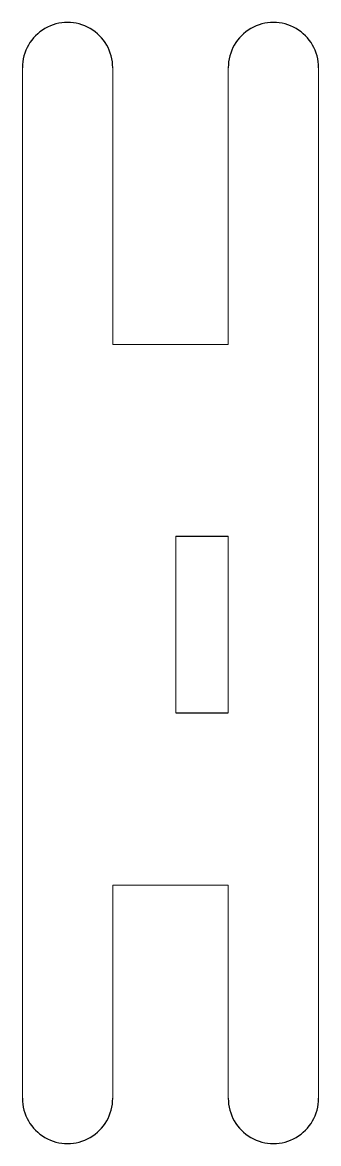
# Model space of a CAD drawing. Header units: millimetres. Extents: x 3239.4 to 3257.7, y 1299.9 to 1369.
import ezdxf

# ---------------------------------------------------------------- set-up
doc = ezdxf.new("R2010")
doc.units = ezdxf.units.MM

msp = doc.modelspace()

# ---------------------------------------------------------------- linework, layer by layer
for p, q in [((3248.861, 1337.323), (3252.088, 1337.323)), ((3248.861, 1326.442), (3252.088, 1326.442))]:
    msp.add_line(p, q)
for centre, start, end in [((3242.18, 1366.196), 359.99996, 180.00002), ((3254.885, 1366.196), 359.99996, 180.00002), ((3242.18, 1302.695), 179.99998, 0.00004), ((3254.885, 1302.695), 179.99998, 0.00004)]:
    msp.add_arc(centre, 2.788, start, end)
at = {"lineweight": 20}
for points in [[(3239.392, 1302.697), (3239.392, 1302.697), (3239.392, 1366.196), (3239.392, 1366.196)], [(3257.673, 1302.697), (3257.673, 1302.697), (3257.673, 1366.196), (3257.673, 1366.196)], [(3244.968, 1349.134), (3244.968, 1349.134), (3252.097, 1349.134), (3252.097, 1349.134)], [(3248.861, 1326.442), (3248.861, 1326.442), (3248.861, 1337.323), (3248.861, 1337.323)], [(3244.968, 1315.824), (3244.968, 1315.824), (3252.097, 1315.824), (3252.097, 1315.824)]]:
    msp.add_open_spline(points, degree=3, dxfattribs=at)
for points, knots in [([(3244.968, 1366.196), (3244.968, 1366.196), (3244.968, 1366.196), (3244.968, 1349.134), (3244.968, 1349.134)], [0.3333333, 0.3333333, 0.3333333, 0.3333333, 0.3333333, 1, 1, 1, 1]), ([(3252.097, 1366.196), (3252.097, 1366.196), (3252.097, 1366.196), (3252.097, 1349.134), (3252.097, 1349.134)], [0.3333333, 0.3333333, 0.3333333, 0.3333333, 0.3333333, 1, 1, 1, 1]), ([(3252.088, 1337.323), (3252.088, 1337.323), (3252.088, 1326.442), (3252.088, 1326.442), (3252.088, 1326.442)], [0.5, 0.5, 0.5, 0.5, 0.75, 0.75, 0.75, 0.75, 0.75]), ([(3244.968, 1315.824), (3244.968, 1315.824), (3244.968, 1302.697), (3244.968, 1302.697), (3244.968, 1302.697), (3244.968, 1302.697), (3244.968, 1302.697), (3244.968, 1302.697)], [0, 0, 0, 0, 0.333333, 0.333333, 0.333333, 0.333333, 1, 1, 1, 1]), ([(3252.097, 1315.824), (3252.097, 1315.824), (3252.097, 1302.695), (3252.097, 1302.695), (3252.097, 1302.695), (3252.097, 1302.695), (3252.097, 1302.695), (3252.097, 1302.695)], [0, 0, 0, 0, 0.333333, 0.333333, 0.333333, 0.333333, 1, 1, 1, 1])]:
    msp.add_open_spline(points, degree=3, knots=knots, dxfattribs=at)

doc.saveas('drawing.dxf')
